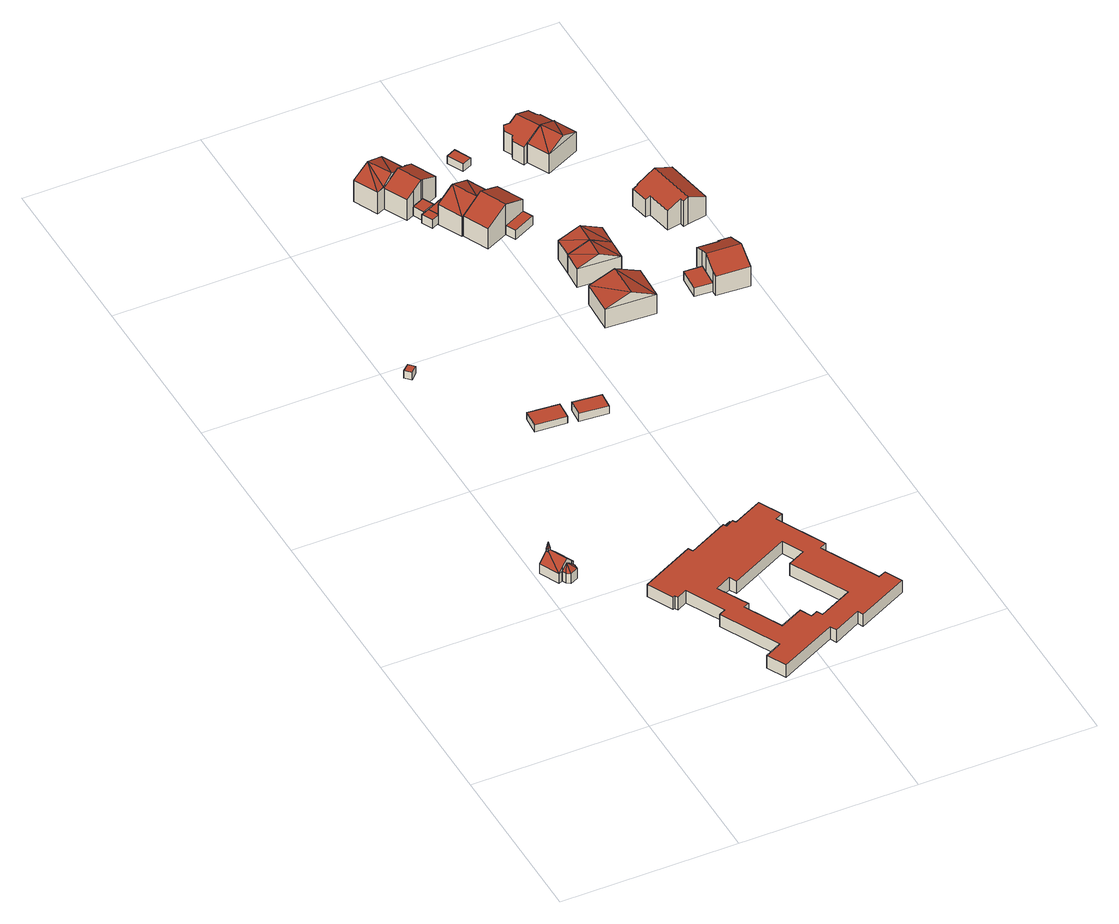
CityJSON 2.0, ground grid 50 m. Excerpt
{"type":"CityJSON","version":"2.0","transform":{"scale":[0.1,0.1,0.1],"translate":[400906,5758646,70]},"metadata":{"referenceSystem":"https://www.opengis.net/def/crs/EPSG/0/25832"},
"CityObjects":{
"building1":{"type":"Building","attributes":{"Gemeindeschluessel":"05515000","Geometrietyp2DReferenz":"3000","function":"31001_3043"},"children":["building1-1","building1-2","building1-3"]},
"building1-1":{"type":"BuildingPart","attributes":{"roofType":"4000","measuredHeight":8.67},"parents":["building1"],"geometry":[{"type":"Solid","lod":"2","boundaries":[[[[0,1,2,3]],[[4,5,1,0]],[[6,7,5,4]],[[3,2,7,6]],[[3,8,0]],[[0,8,4]],[[4,8,6]],[[6,8,3]],[[1,5,7,2]]]],"semantics":{"surfaces":[{"type":"WallSurface"},{"type":"RoofSurface"},{"type":"GroundSurface"}],"values":[[0,0,0,0,1,1,1,1,2]]}}]},
"building1-2":{"type":"BuildingPart","attributes":{"roofType":"3500","measuredHeight":4.93},"parents":["building1"],"geometry":[{"type":"Solid","lod":"2","boundaries":[[[[9,10,11,12]],[[13,14,10,9]],[[15,16,14,13]],[[17,18,16,15]],[[12,11,19,20]],[[21,12,20]],[[21,9,12]],[[21,13,9]],[[21,15,13]],[[21,17,15]],[[10,14,16,18,19,11]],[[20,19,18,17]],[[17,21,20]]]],"semantics":{"surfaces":[{"type":"WallSurface"},{"type":"RoofSurface"},{"type":"GroundSurface"},{"type":"ClosureSurface"}],"values":[[0,0,0,0,0,1,1,1,1,1,2,3,3]]}}]},
"building1-3":{"type":"BuildingPart","attributes":{"roofType":"3100","measuredHeight":6.25},"parents":["building1"],"geometry":[{"type":"Solid","lod":"2","boundaries":[[[[22,23,18,17]],[[24,25,23,22]],[[26,27,25,24]],[[28,29,27,26]],[[30,31,29,28]],[[20,19,31,30]],[[32,33,28,26,34]],[[35,34,26]],[[36,34,35,22]],[[35,24,22]],[[36,22,17]],[[33,30,28]],[[33,32,20,30]],[[35,26,24]],[[23,25,27,29,31,19,18]],[[17,18,19,20]],[[36,17,21,20,32,34]],[[20,21,17]]]],"semantics":{"surfaces":[{"type":"WallSurface"},{"type":"RoofSurface"},{"type":"GroundSurface"},{"type":"ClosureSurface"}],"values":[[0,0,0,0,0,0,1,1,1,1,0,0,0,0,2,3,0,3]]}}]},
"building2":{"type":"Building","attributes":{"Gemeindeschluessel":"05515000","Geometrietyp2DReferenz":"3000","function":"31001_2500","roofType":"1000","measuredHeight":2.42},"address":[{"country":"Germany","locality":"Münster","thoroughfareNumber":"129a","thoroughfareName":"Nünningweg"}],"geometry":[{"type":"Solid","lod":"2","boundaries":[[[[37,38,39,40]],[[41,42,38,37]],[[43,44,42,41]],[[40,39,44,43]],[[41,37,40,43]],[[38,42,44,39]]]],"semantics":{"surfaces":[{"type":"WallSurface"},{"type":"RoofSurface"},{"type":"GroundSurface"}],"values":[[0,0,0,0,1,2]]}}]},
"building3":{"type":"Building","attributes":{"Gemeindeschluessel":"05515000","Geometrietyp2DReferenz":"3000","function":"31001_1000","roofType":"1000","measuredHeight":3.96},"address":[{"country":"Germany","locality":"Münster","thoroughfareNumber":"131","thoroughfareName":"Nünningweg"}],"geometry":[{"type":"Solid","lod":"2","boundaries":[[[[45,46,47,48]],[[49,50,46,45]],[[51,52,53,54]],[[55,56,52,51]],[[57,58,56,55]],[[59,60,58,57]],[[61,62,60,59]],[[63,64,62,61]],[[65,66,64,63]],[[67,68,66,65]],[[69,70,68,67]],[[71,72,70,69]],[[73,74,72,71]],[[75,76,74,73]],[[77,78,76,75]],[[54,53,78,77]],[[79,80,50,49]],[[81,82,80,79]],[[83,84,82,81]],[[85,86,84,83]],[[87,88,86,85]],[[89,90,88,87]],[[91,92,90,89]],[[93,94,92,91]],[[95,96,94,93]],[[97,98,96,95]],[[99,100,98,97]],[[101,102,100,99]],[[103,104,102,101]],[[105,106,104,103]],[[107,108,106,105]],[[109,110,108,107]],[[111,112,110,109]],[[113,114,112,111]],[[115,116,114,113]],[[117,118,116,115]],[[119,120,118,117]],[[121,122,120,119]],[[123,124,122,121]],[[125,126,124,123]],[[127,128,126,125]],[[48,47,128,127]],[[125,123,121,119,117,115,113,111,109,107,105,103,101,99,97,95,93,91,89,87,85,83,81,79,49,45,48,127],[77,75,73,71,69,67,65,63,61,59,57,55,51,54]],[[46,50,80,82,84,86,88,90,92,94,96,98,100,102,104,106,108,110,112,114,116,118,120,122,124,126,128,47],[52,56,58,60,62,64,66,68,70,72,74,76,78,53]]]],"semantics":{"surfaces":[{"type":"WallSurface"},{"type":"RoofSurface"},{"type":"GroundSurface"}],"values":[[0,0,0,0,0,0,0,0,0,0,0,0,0,0,0,0,0,0,0,0,0,0,0,0,0,0,0,0,0,0,0,0,0,0,0,0,0,0,0,0,0,0,1,2]]}}]},
"building4":{"type":"Building","attributes":{"Gemeindeschluessel":"05515000","Geometrietyp2DReferenz":"3000","function":"31001_2460","roofType":"1000","measuredHeight":2.21},"geometry":[{"type":"Solid","lod":"2","boundaries":[[[[129,130,131,132]],[[133,134,130,129]],[[135,136,134,133]],[[132,131,136,135]],[[133,129,132,135]],[[130,134,136,131]]]],"semantics":{"surfaces":[{"type":"WallSurface"},{"type":"RoofSurface"},{"type":"GroundSurface"}],"values":[[0,0,0,0,1,2]]}}]},
"building5":{"type":"Building","attributes":{"Gemeindeschluessel":"05515000","Geometrietyp2DReferenz":"3000","function":"51009_1610","roofType":"1000","measuredHeight":2.81},"geometry":[{"type":"Solid","lod":"2","boundaries":[[[[137,138,139,140]],[[141,142,138,137]],[[143,144,142,141]],[[140,139,144,143]],[[141,137,140,143]],[[138,142,144,139]]]],"semantics":{"surfaces":[{"type":"WallSurface"},{"type":"RoofSurface"},{"type":"GroundSurface"}],"values":[[0,0,0,0,1,2]]}}]},
"building6":{"type":"Building","attributes":{"Gemeindeschluessel":"05515000","Geometrietyp2DReferenz":"3000","function":"31001_2700","roofType":"1000","measuredHeight":2.46},"geometry":[{"type":"Solid","lod":"2","boundaries":[[[[145,146,147,148]],[[149,150,146,145]],[[151,152,150,149]],[[148,147,152,151]],[[149,145,148,151]],[[146,150,152,147]]]],"semantics":{"surfaces":[{"type":"WallSurface"},{"type":"RoofSurface"},{"type":"GroundSurface"}],"values":[[0,0,0,0,1,2]]}}]},
"building7":{"type":"Building","attributes":{"Gemeindeschluessel":"05515000","Geometrietyp2DReferenz":"3000","function":"31001_1000","roofType":"5000","measuredHeight":9.31},"address":[{"country":"Germany","locality":"Münster","thoroughfareNumber":"84","thoroughfareName":"Weitkampweg"}],"geometry":[{"type":"Solid","lod":"2","boundaries":[[[[153,154,155,156]],[[157,158,154,153]],[[159,160,158,157]],[[161,162,160,159]],[[163,164,162,161]],[[156,155,164,163]],[[165,161,159]],[[159,166,165]],[[166,163,165]],[[153,156,163]],[[153,163,166]],[[166,157,153]],[[157,166,159]],[[161,165,163]],[[154,158,160,162,164,155]]]],"semantics":{"surfaces":[{"type":"WallSurface"},{"type":"RoofSurface"},{"type":"GroundSurface"}],"values":[[0,0,0,0,0,0,1,1,1,1,1,1,0,0,2]]}}]},
"building8":{"type":"Building","attributes":{"Gemeindeschluessel":"05515000","Geometrietyp2DReferenz":"3000","function":"31001_2460","roofType":"1000","measuredHeight":2.71},"geometry":[{"type":"Solid","lod":"2","boundaries":[[[[167,168,169,170]],[[171,172,168,167]],[[173,174,172,171]],[[175,176,174,173]],[[170,169,176,175]],[[175,173,171,167,170]],[[168,172,174,176,169]]]],"semantics":{"surfaces":[{"type":"WallSurface"},{"type":"RoofSurface"},{"type":"GroundSurface"}],"values":[[0,0,0,0,0,1,2]]}}]},
"building9":{"type":"Building","attributes":{"Gemeindeschluessel":"05515000","Geometrietyp2DReferenz":"3000","function":"31001_1000"},"address":[{"country":"Germany","locality":"Münster","thoroughfareNumber":"86","thoroughfareName":"Weitkampweg"}],"children":["building9-1","building9-2"]},
"building9-1":{"type":"BuildingPart","attributes":{"roofType":"1000","measuredHeight":2.96},"parents":["building9"],"geometry":[{"type":"Solid","lod":"2","boundaries":[[[[177,178,179,180]],[[181,182,178,177]],[[183,184,182,181]],[[181,177,180,185,183]],[[178,182,184,186,179]],[[186,185,180,179]],[[184,183,185,186]]]],"semantics":{"surfaces":[{"type":"WallSurface"},{"type":"RoofSurface"},{"type":"GroundSurface"},{"type":"ClosureSurface"}],"values":[[0,0,0,1,2,3,3]]}}]},
"building9-2":{"type":"BuildingPart","attributes":{"roofType":"3100","measuredHeight":9.5},"parents":["building9"],"geometry":[{"type":"Solid","lod":"2","boundaries":[[[[187,188,189,190]],[[191,192,188,187]],[[193,194,192,191]],[[195,196,194,193]],[[197,198,196,195]],[[199,200,198,197]],[[201,180,179,200,199]],[[202,203,184,183,204]],[[190,189,203,202]],[[201,199,197,195,193,191,205]],[[187,190,202,204,205,191]],[[188,192,194,196,198,200,179,186,184,203,189]],[[180,201,205,185]],[[179,180,185,186]],[[183,185,205,204]],[[185,183,184,186]]]],"semantics":{"surfaces":[{"type":"WallSurface"},{"type":"RoofSurface"},{"type":"GroundSurface"},{"type":"ClosureSurface"}],"values":[[0,0,0,0,0,0,0,0,0,1,1,2,0,3,0,3]]}}]},
"building10":{"type":"Building","attributes":{"Gemeindeschluessel":"05515000","Geometrietyp2DReferenz":"3000","function":"51009_1610","roofType":"1000","measuredHeight":2.77},"geometry":[{"type":"Solid","lod":"2","boundaries":[[[[173,206,207,175]],[[208,209,206,173]],[[210,211,209,208]],[[175,207,211,210]],[[208,173,175,210]],[[206,209,211,207]]]],"semantics":{"surfaces":[{"type":"WallSurface"},{"type":"RoofSurface"},{"type":"GroundSurface"}],"values":[[0,0,0,0,1,2]]}}]},
"building11":{"type":"Building","attributes":{"Gemeindeschluessel":"05515000","Geometrietyp2DReferenz":"3000","function":"31001_1000","roofType":"5000","measuredHeight":9.19},"address":[{"country":"Germany","locality":"Münster","thoroughfareNumber":"88","thoroughfareName":"Weitkampweg"}],"geometry":[{"type":"Solid","lod":"2","boundaries":[[[[212,213,214,215]],[[216,217,213,212]],[[218,219,217,216]],[[220,221,219,218]],[[222,223,221,220]],[[224,225,223,222]],[[215,214,225,224]],[[226,227,228,222]],[[229,230,224,222,228]],[[218,216,227]],[[228,227,216]],[[230,229,212,215]],[[230,215,224]],[[229,228,216,212]],[[226,222,220]],[[227,226,220,218]],[[213,217,219,221,223,225,214]]]],"semantics":{"surfaces":[{"type":"WallSurface"},{"type":"RoofSurface"},{"type":"GroundSurface"}],"values":[[0,0,0,0,0,0,0,1,1,1,1,0,0,0,0,0,2]]}}]},
"building12":{"type":"Building","attributes":{"Gemeindeschluessel":"05515000","Geometrietyp2DReferenz":"3000","function":"31001_1000","roofType":"5000","measuredHeight":9.95},"address":[{"country":"Germany","locality":"Münster","thoroughfareNumber":"90","thoroughfareName":"Weitkampweg"}],"geometry":[{"type":"Solid","lod":"2","boundaries":[[[[231,219,221,226]],[[232,233,219,231]],[[234,235,233,232]],[[236,237,235,234]],[[238,239,237,236]],[[226,221,239,238]],[[240,241,226,238,236]],[[232,231,241,240,234]],[[234,240,236]],[[226,241,231]],[[219,233,235,237,239,221]]]],"semantics":{"surfaces":[{"type":"WallSurface"},{"type":"RoofSurface"},{"type":"GroundSurface"}],"values":[[0,0,0,0,0,0,1,1,0,0,2]]}}]},
"building13":{"type":"Building","attributes":{"Gemeindeschluessel":"05515000","Geometrietyp2DReferenz":"3000","function":"31001_1000","roofType":"3100","measuredHeight":9.4},"address":[{"country":"Germany","locality":"Münster","thoroughfareNumber":"15","thoroughfareName":"Stielhock"}],"geometry":[{"type":"Solid","lod":"2","boundaries":[[[[242,243,244,245]],[[246,247,243,242]],[[248,249,247,246]],[[245,244,249,248]],[[242,250,246]],[[248,251,245]],[[251,250,242]],[[242,245,251]],[[248,246,250]],[[250,251,248]],[[243,247,249,244]]]],"semantics":{"surfaces":[{"type":"WallSurface"},{"type":"RoofSurface"},{"type":"GroundSurface"}],"values":[[0,0,0,0,0,0,1,1,1,1,2]]}}]},
"building14":{"type":"Building","attributes":{"Gemeindeschluessel":"05515000","Geometrietyp2DReferenz":"3000","function":"31001_2460","roofType":"1000","measuredHeight":2.84},"geometry":[{"type":"Solid","lod":"2","boundaries":[[[[252,235,237,253]],[[254,255,235,252]],[[256,257,255,254]],[[253,237,257,256]],[[254,252,253,256]],[[235,255,257,237]]]],"semantics":{"surfaces":[{"type":"WallSurface"},{"type":"RoofSurface"},{"type":"GroundSurface"}],"values":[[0,0,0,0,1,2]]}}]},
"building15":{"type":"Building","attributes":{"Gemeindeschluessel":"05515000","Geometrietyp2DReferenz":"3000","function":"31001_1000","roofType":"3100","measuredHeight":8.9},"address":[{"country":"Germany","locality":"Münster","thoroughfareNumber":"17","thoroughfareName":"Stielhock"}],"geometry":[{"type":"Solid","lod":"2","boundaries":[[[[258,259,260,261]],[[262,263,259,258]],[[264,265,263,262]],[[261,260,265,264]],[[258,266,262]],[[264,267,261]],[[258,261,267]],[[267,266,258]],[[266,267,264]],[[264,262,266]],[[259,263,265,260]]]],"semantics":{"surfaces":[{"type":"WallSurface"},{"type":"RoofSurface"},{"type":"GroundSurface"}],"values":[[0,0,0,0,0,0,1,1,1,1,2]]}}]},
"building16":{"type":"Building","attributes":{"Gemeindeschluessel":"05515000","Geometrietyp2DReferenz":"3000","function":"31001_1000","roofType":"3100","measuredHeight":8.9},"address":[{"country":"Germany","locality":"Münster","thoroughfareNumber":"19","thoroughfareName":"Stielhock"}],"geometry":[{"type":"Solid","lod":"2","boundaries":[[[[261,260,268,269]],[[264,265,260,261]],[[270,271,265,264]],[[269,268,271,270]],[[261,267,264]],[[270,272,269]],[[261,269,272]],[[272,267,261]],[[267,272,270]],[[270,264,267]],[[260,265,271,268]]]],"semantics":{"surfaces":[{"type":"WallSurface"},{"type":"RoofSurface"},{"type":"GroundSurface"}],"values":[[0,0,0,0,0,0,1,1,1,1,2]]}}]},
"building17":{"type":"Building","attributes":{"Gemeindeschluessel":"05515000","Geometrietyp2DReferenz":"3000","function":"51009_1611","roofType":"1000","measuredHeight":2.48},"geometry":[{"type":"Solid","lod":"2","boundaries":[[[[273,274,275,276]],[[277,278,274,273]],[[279,280,278,277]],[[276,275,280,279]],[[277,273,276,279]],[[274,278,280,275]]]],"semantics":{"surfaces":[{"type":"WallSurface"},{"type":"RoofSurface"},{"type":"GroundSurface"}],"values":[[0,0,0,0,1,2]]}}]},
"building18":{"type":"Building","attributes":{"Gemeindeschluessel":"05515000","Geometrietyp2DReferenz":"3000","function":"51009_1610","roofType":"1000","measuredHeight":2.88},"geometry":[{"type":"Solid","lod":"2","boundaries":[[[[281,282,283,284]],[[285,286,282,281]],[[287,288,286,285]],[[284,283,288,287]],[[285,281,284,287]],[[282,286,288,283]]]],"semantics":{"surfaces":[{"type":"WallSurface"},{"type":"RoofSurface"},{"type":"GroundSurface"}],"values":[[0,0,0,0,1,2]]}}]},
"building19":{"type":"Building","attributes":{"Gemeindeschluessel":"05515000","Geometrietyp2DReferenz":"3000","function":"31001_1000","roofType":"3100","measuredHeight":8.71},"address":[{"country":"Germany","locality":"Münster","thoroughfareNumber":"85","thoroughfareName":"Weitkampweg"}],"geometry":[{"type":"Solid","lod":"2","boundaries":[[[[289,290,291,292]],[[293,294,290,289]],[[295,296,294,293]],[[297,298,296,295]],[[299,300,298,297]],[[301,302,300,299]],[[303,304,302,301]],[[305,306,304,303]],[[307,308,306,305]],[[309,310,308,307]],[[311,312,310,309]],[[313,314,312,311]],[[315,316,314,313]],[[317,318,316,315]],[[319,320,318,317]],[[292,291,320,319]],[[313,311,309,307,305,303,315]],[[301,299,297,295,293,289,292,319,317,315,303]],[[290,294,296,298,300,302,304,306,308,310,312,314,316,318,320,291]]]],"semantics":{"surfaces":[{"type":"WallSurface"},{"type":"RoofSurface"},{"type":"GroundSurface"}],"values":[[0,0,0,0,0,0,0,0,0,0,0,0,0,0,0,0,1,1,2]]}}]},
"building20":{"type":"Building","attributes":{"Gemeindeschluessel":"05515000","Geometrietyp2DReferenz":"3000","function":"31001_1000","roofType":"5000","measuredHeight":8.85},"address":[{"country":"Germany","locality":"Münster","thoroughfareNumber":"87","thoroughfareName":"Weitkampweg"}],"geometry":[{"type":"Solid","lod":"2","boundaries":[[[[321,322,314,323]],[[324,325,322,321]],[[326,327,325,324]],[[328,318,327,326]],[[323,314,318,328]],[[329,330,326]],[[328,326,330]],[[324,321,323,329]],[[330,329,323]],[[329,326,324]],[[330,323,328]],[[322,325,327,318,314]]]],"semantics":{"surfaces":[{"type":"WallSurface"},{"type":"RoofSurface"},{"type":"GroundSurface"}],"values":[[0,0,0,0,0,1,1,1,1,0,0,2]]}}]},
"building21":{"type":"Building","attributes":{"Gemeindeschluessel":"05515000","Geometrietyp2DReferenz":"3000","function":"31001_1000","roofType":"3100","measuredHeight":9.13},"address":[{"country":"Germany","locality":"Münster","thoroughfareNumber":"13","thoroughfareName":"Stielhock"}],"geometry":[{"type":"Solid","lod":"2","boundaries":[[[[331,332,288,333]],[[334,286,332,331]],[[335,336,286,334]],[[337,338,336,335]],[[339,340,338,337]],[[341,342,340,339]],[[343,344,342,341]],[[345,346,344,343]],[[347,348,346,345]],[[333,288,348,347]],[[341,339,337,335,334,331,343]],[[333,347,345,343,331]],[[332,286,336,338,340,342,344,346,348,288]]]],"semantics":{"surfaces":[{"type":"WallSurface"},{"type":"RoofSurface"},{"type":"GroundSurface"}],"values":[[0,0,0,0,0,0,0,0,0,0,1,1,2]]}}]},
"building22":{"type":"Building","attributes":{"Gemeindeschluessel":"05515000","Geometrietyp2DReferenz":"3000","function":"31001_1000","roofType":"3100","measuredHeight":8.81},"address":[{"country":"Germany","locality":"Münster","thoroughfareNumber":"16","thoroughfareName":"Stielhock"}],"geometry":[{"type":"Solid","lod":"2","boundaries":[[[[349,350,351,352]],[[353,354,350,349]],[[355,356,354,353]],[[357,358,356,355]],[[359,360,358,357]],[[361,362,360,359]],[[363,364,362,361]],[[365,366,364,363]],[[367,368,366,365]],[[369,370,368,367]],[[371,372,370,369]],[[373,374,372,371]],[[375,376,374,373]],[[352,351,376,375]],[[369,367,365,363,361,371]],[[359,357,355,353,349,352,375,373,371,361]],[[350,354,356,358,360,362,364,366,368,370,372,374,376,351]]]],"semantics":{"surfaces":[{"type":"WallSurface"},{"type":"RoofSurface"},{"type":"GroundSurface"}],"values":[[0,0,0,0,0,0,0,0,0,0,0,0,0,0,1,1,2]]}}]}
},
"vertices":[
[42,637,88],[42,637,23],[39,642,23],[39,642,88],[35,634,88],[35,634,23],[32,639,88],[32,639,23],[37,638,109],
[84,570,55],[84,570,23],[85,584,23],[85,584,55],[62,559,55],[62,559,23],[51,566,55],[51,566,23],[46,577,55],[46,577,23],[80,593,23],[80,593,55],[62,585,72],
[35,572,55],[35,572,23],[8,628,55],[8,628,23],[63,654,55],[63,654,23],[88,600,55],[88,600,23],[79,596,55],[79,596,23],[80,593,65],[79,596,65],[62,585,85],[36,641,85],[46,577,68],
[79,1460,36],[79,1460,12],[64,1476,12],[64,1476,36],[60,1442,36],[60,1442,12],[45,1458,36],[45,1458,12],
[681,376,57],[681,376,17],[612,515,17],[612,515,57],[662,366,57],[662,366,17],[587,431,57],[587,431,17],[616,373,17],[616,373,57],[418,346,57],[418,346,17],[407,367,57],[407,367,17],[362,344,57],[362,344,17],[406,257,57],[406,257,17],[391,250,57],[391,250,17],[444,144,57],[444,144,17],[510,177,57],[510,177,17],[526,145,57],[526,145,17],[545,154,57],[545,154,17],[553,138,57],[553,138,17],[648,185,57],[648,185,17],[567,348,57],[567,348,17],[744,203,57],[744,203,17],[765,213,57],[765,213,17],[789,164,57],[789,164,17],[644,92,57],[644,92,17],[636,108,57],[636,108,17],[557,68,57],[557,68,17],[548,86,57],[548,86,17],[385,5,57],[385,5,17],[358,59,57],[358,59,17],[407,84,57],[407,84,17],[323,252,57],[323,252,17],[342,262,57],[342,262,17],[288,371,57],[288,371,17],[259,356,57],[259,356,17],[254,365,57],[254,365,17],[248,362,57],[248,362,17],[213,436,57],[213,436,17],[365,512,57],[365,512,17],[372,499,57],[372,499,17],[485,555,57],[485,555,17],[489,546,57],[489,546,17],[512,558,57],[512,558,17],[517,549,57],[517,549,17],[601,591,57],[601,591,17],[634,526,57],[634,526,17],
[247,1176,38],[247,1176,16],[243,1124,16],[243,1124,38],[335,1168,38],[335,1168,16],[331,1117,38],[331,1117,16],
[508,567,48],[508,567,19],[485,555,19],[485,555,48],[512,558,48],[512,558,19],[489,546,48],[489,546,19],
[444,1150,41],[444,1150,16],[363,1158,16],[363,1158,41],[440,1103,41],[440,1103,16],[359,1111,41],[359,1111,16],
[266,2045,84],[266,2045,14],[289,2055,14],[289,2055,84],[233,2114,84],[233,2114,14],[337,2164,84],[337,2164,14],[369,2096,84],[369,2096,14],[288,2057,84],[288,2057,14],[318,2072,107],[285,2139,107],
[364,1934,41],[364,1934,14],[384,1944,14],[384,1944,41],[349,1965,41],[349,1965,14],[373,1976,41],[373,1976,14],[387,1946,41],[387,1946,14],
[392,1986,43],[392,1986,13],[377,2017,13],[377,2017,43],[357,1970,43],[357,1970,13],[343,2000,43],[343,2000,13],[372,2014,43],[372,2014,13],
[288,2057,81],[288,2057,13],[289,2055,13],[289,2055,81],[340,2082,108],[340,2082,13],[369,2096,93],[369,2096,13],[368,2098,93],[368,2098,13],[391,2109,81],[391,2109,13],[424,2039,81],[424,2039,13],[377,2017,106],[321,1990,81],[321,1990,13],[343,2000,93],[372,2014,108],
[373,1976,13],[387,1946,13],[419,1998,41],[419,1998,13],[433,1968,41],[433,1968,13],
[433,1968,77],[433,1968,12],[387,1946,12],[387,1946,77],[491,1995,77],[491,1995,12],[523,1926,77],[523,1926,12],[420,1876,77],[420,1876,12],[417,1875,77],[417,1875,12],[384,1944,77],[384,1944,12],[420,1876,78],[471,1901,104],[438,1970,104],[433,1968,102],[387,1946,78],
[523,1926,91],[546,1938,79],[546,1938,12],[581,1865,79],[581,1865,12],[517,1834,111],[517,1834,12],[454,1804,78],[454,1804,12],[518,1835,112],[484,1907,112],
[584,1503,74],[584,1503,12],[580,1403,12],[580,1403,74],[724,1496,74],[724,1496,12],[720,1396,74],[720,1396,12],[654,1499,106],[650,1400,106],
[581,1865,41],[517,1834,41],[594,1836,41],[594,1836,12],[531,1806,41],[531,1806,12],
[707,1567,73],[707,1567,12],[710,1627,12],[710,1627,73],[587,1573,73],[587,1573,12],[590,1633,73],[590,1633,12],[647,1570,101],[650,1630,101],
[713,1687,12],[713,1687,73],[593,1692,73],[593,1692,12],[653,1690,101],
[509,2143,35],[509,2143,10],[531,2098,10],[531,2098,35],[536,2156,35],[536,2156,10],[558,2110,35],[558,2110,10],
[838,1481,39],[838,1481,11],[833,1412,11],[833,1412,39],[888,1478,39],[888,1478,11],[883,1409,39],[883,1409,11],
[667,2097,74],[667,2097,11],[662,2084,11],[662,2084,69],[669,2098,75],[669,2098,11],[657,2123,75],[657,2123,11],[659,2124,76],[659,2124,11],[664,2138,81],[664,2138,11],[679,2133,86],[679,2133,11],[702,2144,98],[702,2144,11],[747,2166,75],[747,2166,11],[757,2146,75],[757,2146,11],[768,2142,71],[768,2142,11],[769,2143,71],[769,2143,11],[788,2104,71],[788,2104,11],[734,2078,98],[734,2078,11],[689,2056,75],[689,2056,11],[678,2051,69],[678,2051,11],
[788,2103,74],[788,2103,11],[788,2104,74],[818,2040,74],[818,2040,11],[719,1993,74],[719,1993,11],[689,2056,74],[769,2017,99],[739,2080,99],
[886,1452,102],[886,1452,11],[883,1409,82],[888,1478,90],[890,1512,74],[890,1512,11],[952,1508,74],[952,1508,11],[952,1516,70],[952,1516,11],[985,1514,70],[985,1514,11],[981,1446,102],[981,1446,11],[977,1386,74],[977,1386,11],[882,1392,74],[882,1392,11],
[875,1742,72],[875,1742,9],[888,1671,9],[888,1671,72],[861,1739,66],[861,1739,9],[851,1791,66],[851,1791,9],[865,1793,72],[865,1793,9],[865,1796,72],[865,1796,9],[919,1806,98],[919,1806,9],[950,1812,83],[950,1812,9],[973,1816,72],[973,1816,9],[977,1795,72],[977,1795,9],[998,1678,72],[998,1678,9],[944,1668,98],[944,1668,9],[930,1666,91],[930,1666,9],[928,1678,91],[928,1678,9]
]}
